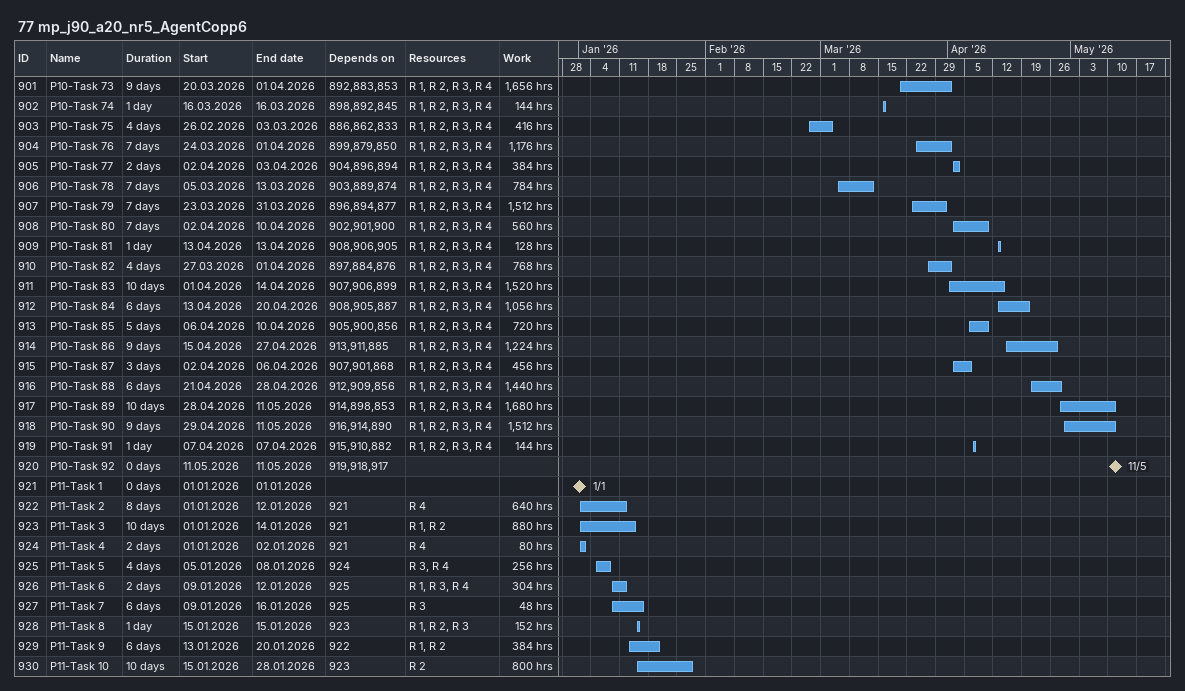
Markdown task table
77 mp_j90_a20_nr5_AgentCopp6

| ID | Task | Duration | Start | Finish | Predecessors | Resources | Work (h) |
|---|---|---|---|---|---|---|---|
| 901 | P10-Task 73 | 9d | 2026-03-20 | 2026-04-01 | 892, 883, 853 | R 1, R 2, R 3, R 4 | 1656 |
| 902 | P10-Task 74 | 1d | 2026-03-16 | 2026-03-16 | 898, 892, 845 | R 1, R 2, R 3, R 4 | 144 |
| 903 | P10-Task 75 | 4d | 2026-02-26 | 2026-03-03 | 886, 862, 833 | R 1, R 2, R 3, R 4 | 416 |
| 904 | P10-Task 76 | 7d | 2026-03-24 | 2026-04-01 | 899, 879, 850 | R 1, R 2, R 3, R 4 | 1176 |
| 905 | P10-Task 77 | 2d | 2026-04-02 | 2026-04-03 | 904, 896, 894 | R 1, R 2, R 3, R 4 | 384 |
| 906 | P10-Task 78 | 7d | 2026-03-05 | 2026-03-13 | 903, 889, 874 | R 1, R 2, R 3, R 4 | 784 |
| 907 | P10-Task 79 | 7d | 2026-03-23 | 2026-03-31 | 896, 894, 877 | R 1, R 2, R 3, R 4 | 1512 |
| 908 | P10-Task 80 | 7d | 2026-04-02 | 2026-04-10 | 902, 901, 900 | R 1, R 2, R 3, R 4 | 560 |
| 909 | P10-Task 81 | 1d | 2026-04-13 | 2026-04-13 | 908, 906, 905 | R 1, R 2, R 3, R 4 | 128 |
| 910 | P10-Task 82 | 4d | 2026-03-27 | 2026-04-01 | 897, 884, 876 | R 1, R 2, R 3, R 4 | 768 |
| 911 | P10-Task 83 | 10d | 2026-04-01 | 2026-04-14 | 907, 906, 899 | R 1, R 2, R 3, R 4 | 1520 |
| 912 | P10-Task 84 | 6d | 2026-04-13 | 2026-04-20 | 908, 905, 887 | R 1, R 2, R 3, R 4 | 1056 |
| 913 | P10-Task 85 | 5d | 2026-04-06 | 2026-04-10 | 905, 900, 856 | R 1, R 2, R 3, R 4 | 720 |
| 914 | P10-Task 86 | 9d | 2026-04-15 | 2026-04-27 | 913, 911, 885 | R 1, R 2, R 3, R 4 | 1224 |
| 915 | P10-Task 87 | 3d | 2026-04-02 | 2026-04-06 | 907, 901, 868 | R 1, R 2, R 3, R 4 | 456 |
| 916 | P10-Task 88 | 6d | 2026-04-21 | 2026-04-28 | 912, 909, 856 | R 1, R 2, R 3, R 4 | 1440 |
| 917 | P10-Task 89 | 10d | 2026-04-28 | 2026-05-11 | 914, 898, 853 | R 1, R 2, R 3, R 4 | 1680 |
| 918 | P10-Task 90 | 9d | 2026-04-29 | 2026-05-11 | 916, 914, 890 | R 1, R 2, R 3, R 4 | 1512 |
| 919 | P10-Task 91 | 1d | 2026-04-07 | 2026-04-07 | 915, 910, 882 | R 1, R 2, R 3, R 4 | 144 |
| 920 | P10-Task 92 | 0d | 2026-05-11 | 2026-05-11 | 919, 918, 917 |  |  |
| 921 | P11-Task 1 | 0d | 2026-01-01 | 2026-01-01 |  |  |  |
| 922 | P11-Task 2 | 8d | 2026-01-01 | 2026-01-12 | 921 | R 4 | 640 |
| 923 | P11-Task 3 | 10d | 2026-01-01 | 2026-01-14 | 921 | R 1, R 2 | 880 |
| 924 | P11-Task 4 | 2d | 2026-01-01 | 2026-01-02 | 921 | R 4 | 80 |
| 925 | P11-Task 5 | 4d | 2026-01-05 | 2026-01-08 | 924 | R 3, R 4 | 256 |
| 926 | P11-Task 6 | 2d | 2026-01-09 | 2026-01-12 | 925 | R 1, R 3, R 4 | 304 |
| 927 | P11-Task 7 | 6d | 2026-01-09 | 2026-01-16 | 925 | R 3 | 48 |
| 928 | P11-Task 8 | 1d | 2026-01-15 | 2026-01-15 | 923 | R 1, R 2, R 3 | 152 |
| 929 | P11-Task 9 | 6d | 2026-01-13 | 2026-01-20 | 922 | R 1, R 2 | 384 |
| 930 | P11-Task 10 | 10d | 2026-01-15 | 2026-01-28 | 923 | R 2 | 800 |
